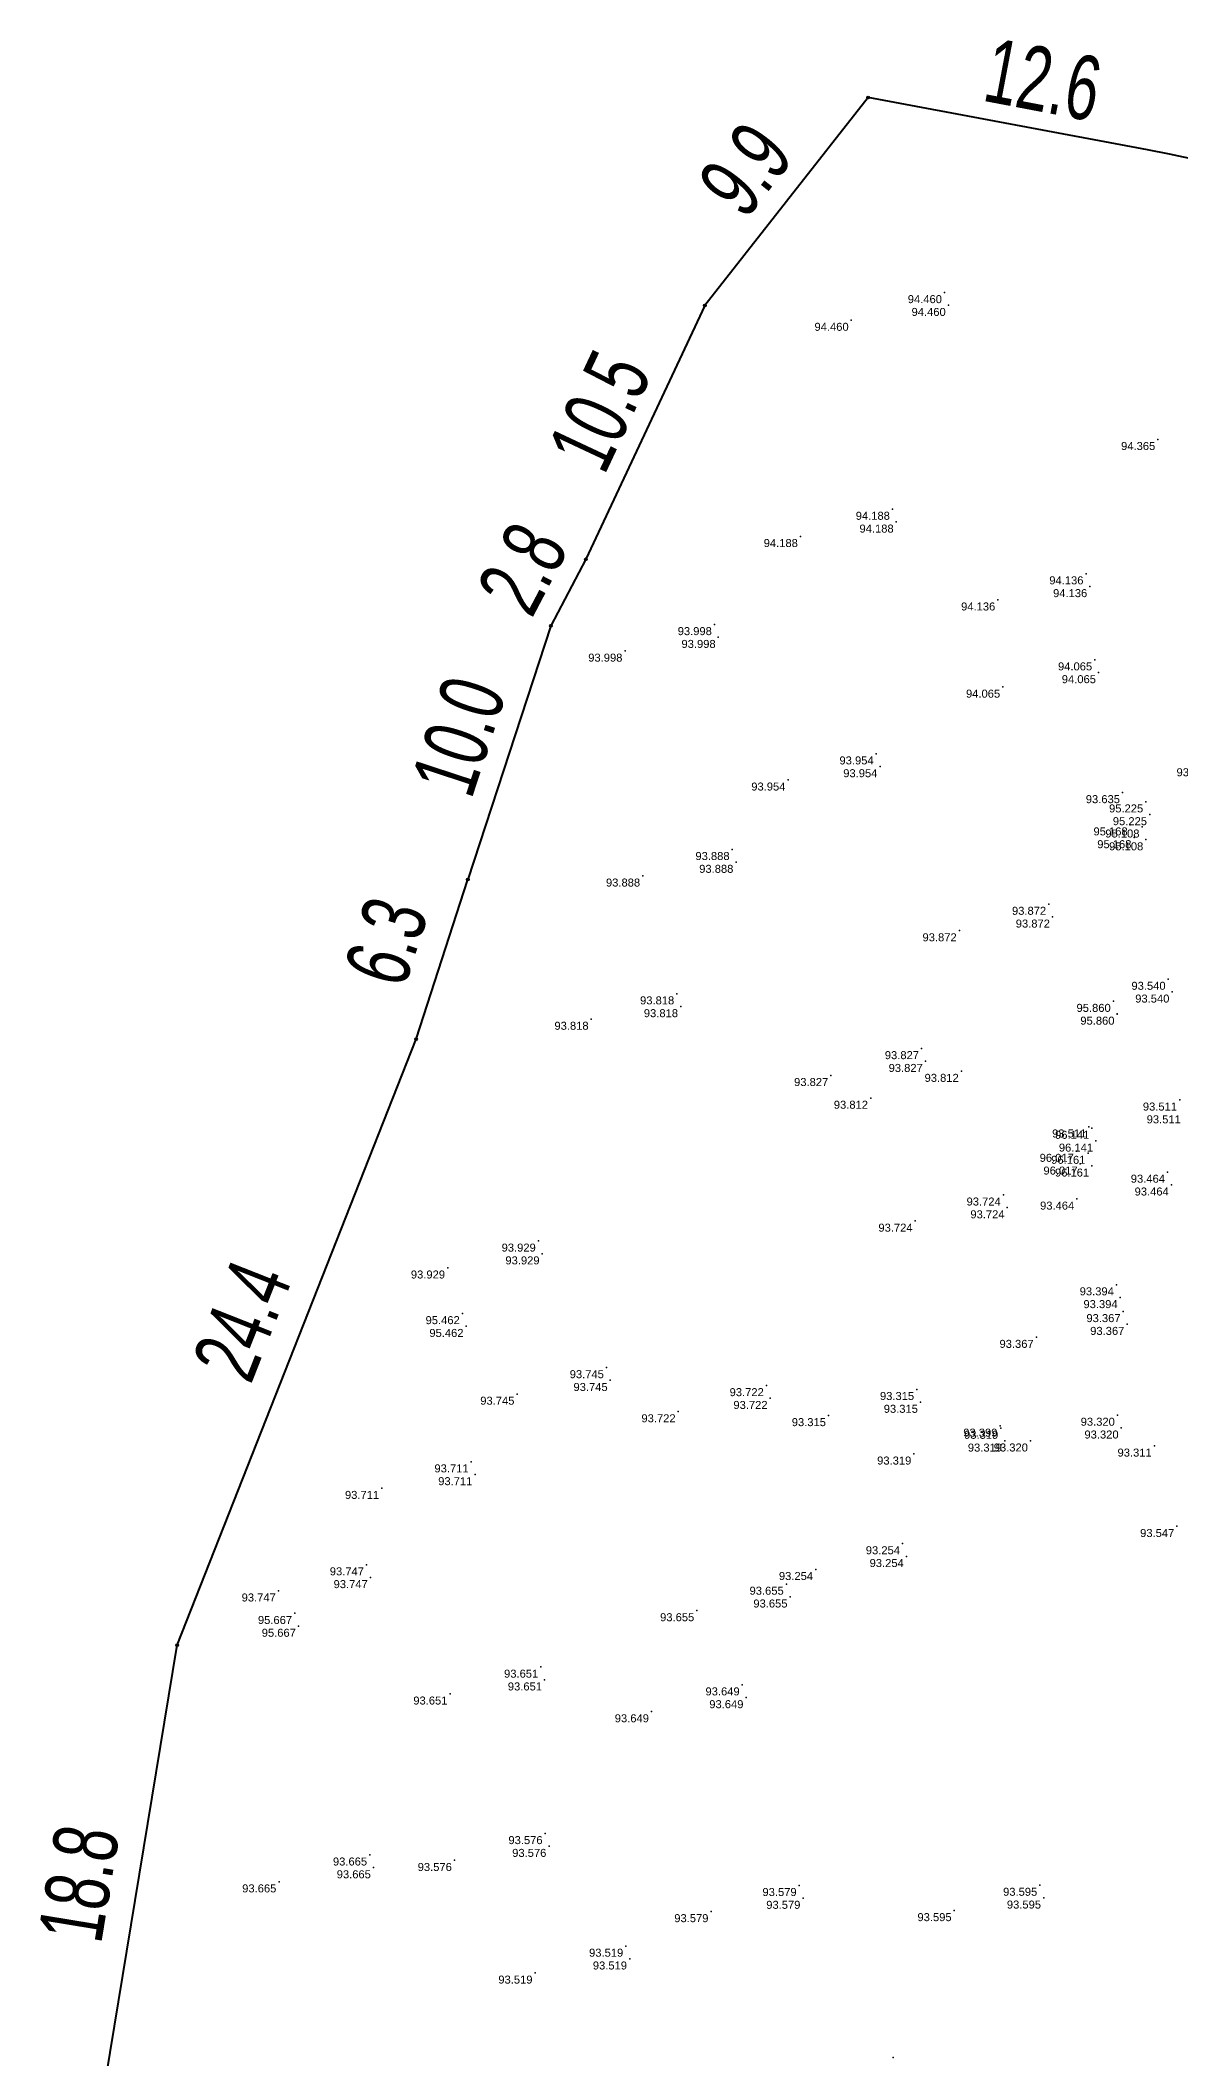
# Model space of a CAD drawing. Header units: millimetres. Extents: x 706139 to 707011, y 753722 to 954403.
# Drawn here: x 706860.5 to 706903.3, y 954163.7 to 954239.4 of the extents above; entities that cross this region are included whole.
import ezdxf
from ezdxf.enums import TextEntityAlignment as Align

# ---------------------------------------------------------------- set-up
doc = ezdxf.new("R2010")
doc.units = ezdxf.units.MM
doc.linetypes.add('SOLID_LINE', pattern=[0])
doc.layers.add('BD', color=1, linetype='Continuous', lineweight=40)
doc.layers.add('BD SYMBOL', color=7, linetype='Continuous', lineweight=30)
doc.layers.add('dim', color=7, linetype='Continuous')
doc.layers.add('Height', color=7, linetype='Continuous')
doc.styles.add('DIM', font='ARIALN.TTF', dxfattribs={"width": 0.8, "height": 2.4})
doc.styles.get("Standard").update_dxf_attribs({"font": 'arial.ttf'})
doc.dimstyles.get("Standard").update_dxf_attribs({"dimtxt": 0.18, "dimasz": 0.18, "dimexe": 0.18, "dimexo": 0.0625, "dimgap": 0.09, "dimtad": 0, "dimtih": 1, "dimtoh": 1, "dimdec": 4, "dimzin": 0, "dimdsep": 46, "dimtxsty": 'Standard', "dimcen": 0.09, "dimadec": 0, "dimazin": 0, "dimtfac": 1, "dimtdec": 4, "dimtofl": 0, "dimtmove": 0, "dimatfit": 3, "dimfxl": 1, "dimtolj": 1, "dimtzin": 0, "dimarcsym": 0})

# ---------------------------------------------------------------- blocks, each defined once
blk = doc.blocks.new('BD')
at = {"linetype": 'ByBlock'}
for p, q in [((-0.037, -0.034), (0.037, 0.034)), ((-0.035, 0.035), (0.035, -0.035))]:
    blk.add_line(p, q, dxfattribs=at)
blk.add_circle((0, 0), 0.05)
blk.add_point((0, 0))
blk = doc.blocks.new('*D271')
at = {"layer": 'Defpoints', "color": 0, "transparency": 16777216}
for p in [(708112.284, 954148.333), (708114.43, 954147.98), (708111.376, 954129.395)]:
    blk.add_point(p, dxfattribs=at)
at = {"layer": 'dim', "color": 0, "transparency": 16777216, "insert": (708110.757, 954139.04), "char_height": 2.4, "attachment_point": 5, "rotation": 80.66877, "style": 'DIM'}
blk.add_mtext('\\A1;18.8', dxfattribs=at)
blk = doc.blocks.new('*D272')
at = {"layer": 'Defpoints', "color": 0, "transparency": 16777216}
for p in [(708121.346, 954171.502), (708123.395, 954170.694), (708114.43, 954147.98)]:
    blk.add_point(p, dxfattribs=at)
at = {"layer": 'dim', "color": 0, "transparency": 16777216, "insert": (708116.863, 954160.146), "char_height": 2.4, "attachment_point": 5, "rotation": 68.46148, "style": 'DIM'}
blk.add_mtext('\\A1;24.4', dxfattribs=at)
blk = doc.blocks.new('*D273')
at = {"layer": 'Defpoints', "color": 0, "transparency": 16777216}
for p in [(708123.254, 954177.355), (708125.335, 954176.68), (708123.395, 954170.694)]:
    blk.add_point(p, dxfattribs=at)
at = {"layer": 'dim', "color": 0, "transparency": 16777216, "insert": (708122.284, 954174.361), "char_height": 2.4, "attachment_point": 5, "rotation": 72.0428, "style": 'DIM'}
blk.add_mtext('\\A1;6.3', dxfattribs=at)
blk = doc.blocks.new('*D274')
at = {"layer": 'Defpoints', "color": 0, "transparency": 16777216}
for p in [(708126.572, 954186.809), (708128.457, 954186.19), (708125.335, 954176.68)]:
    blk.add_point(p, dxfattribs=at)
at = {"layer": 'dim', "color": 0, "transparency": 16777216, "insert": (708125.011, 954182.054), "char_height": 2.4, "attachment_point": 5, "rotation": 71.82572, "style": 'DIM'}
blk.add_mtext('\\A1;10.0', dxfattribs=at)
blk = doc.blocks.new('*D275')
at = {"layer": 'Defpoints', "color": 0, "transparency": 16777216}
for p in [(708128.052, 954189.587), (708129.768, 954188.685), (708128.457, 954186.19)]:
    blk.add_point(p, dxfattribs=at)
at = {"layer": 'dim', "color": 0, "transparency": 16777216, "insert": (708127.397, 954188.339), "char_height": 2.4, "attachment_point": 5, "rotation": 62.28028, "style": 'DIM'}
blk.add_mtext('\\A1;2.8', dxfattribs=at)
blk = doc.blocks.new('*D276')
at = {"layer": 'Defpoints', "color": 0, "transparency": 16777216}
for p in [(708132.525, 954199.004), (708134.23, 954198.205), (708129.768, 954188.685)]:
    blk.add_point(p, dxfattribs=at)
at = {"layer": 'dim', "color": 0, "transparency": 16777216, "insert": (708130.294, 954194.244), "char_height": 2.4, "attachment_point": 5, "rotation": 64.88763, "style": 'DIM'}
blk.add_mtext('\\A1;10.5', dxfattribs=at)
blk = doc.blocks.new('*D277')
at = {"layer": 'Defpoints', "color": 0, "transparency": 16777216}
for p in [(708138.824, 954207.202), (708140.359, 954205.995), (708134.23, 954198.205)]:
    blk.add_point(p, dxfattribs=at)
at = {"layer": 'dim', "color": 0, "transparency": 16777216, "insert": (708135.76, 954203.307), "char_height": 2.4, "attachment_point": 5, "rotation": 51.80511, "style": 'DIM'}
blk.add_mtext('\\A1;9.9', dxfattribs=at)
blk = doc.blocks.new('*D278')
at = {"layer": 'Defpoints', "color": 0, "transparency": 16777216}
for p in [(708140.359, 954205.995), (708153.12, 954205.475), (708152.772, 954203.639)]:
    blk.add_point(p, dxfattribs=at)
at = {"layer": 'dim', "color": 0, "transparency": 16777216, "insert": (708146.914, 954206.653), "char_height": 2.4, "attachment_point": 5, "rotation": 349.25304, "style": 'DIM'}
blk.add_mtext('\\A1;12.6', dxfattribs=at)
blk = doc.blocks.new('FGHFGH')
at = {"layer": 'BD'}
for p, q in [((708140.35874, 954205.9952), (708134.22974, 954198.2052)), ((708150.83074, 954204.0392), (708140.35874, 954205.9952)), ((708151.65774, 954203.8722), (708150.83074, 954204.0392)), ((708152.77174, 954203.6392), (708151.65774, 954203.8722)), ((708134.22974, 954198.2052), (708129.76774, 954188.6852)), ((708129.76774, 954188.6852), (708128.45674, 954186.1902)), ((708128.45674, 954186.1902), (708125.33474, 954176.6802)), ((708123.39457, 954170.69375), (708125.33474, 954176.6802)), ((708114.42984, 954147.98027), (708123.39457, 954170.69375)), ((708111.37592, 954129.39457), (708114.42984, 954147.98027))]:
    blk.add_line(p, q, dxfattribs=at)
at = {"layer": 'BD SYMBOL'}
for p in [(708140.35874, 954205.9952, 98.092), (708134.22974, 954198.2052, 99.038), (708129.76774, 954188.6852, 97.744), (708128.45674, 954186.1902, 97.564), (708125.33474, 954176.6802, 99.302), (708123.39457, 954170.69375, 99.302), (708114.42984, 954147.98027, 99.302)]:
    blk.add_blockref('BD', p, dxfattribs=at)
at = {"layer": 'dim'}
for p1, p2, distance, picture, middle in [((708140.35874, 954205.9952), (708152.77174, 954203.6392), 1.86821, '*D278', (708146.91361, 954206.65265)), ((708134.22974, 954198.2052), (708140.35874, 954205.9952), 1.95247, '*D277', (708135.75977, 954203.30749)), ((708129.76774, 954188.6852), (708134.22974, 954198.2052), 1.88232, '*D276', (708130.29434, 954194.24405)), ((708128.45674, 954186.1902), (708129.76774, 954188.6852), 1.93789, '*D275', (708127.39675, 954188.33911)), ((708125.33474, 954176.6802), (708128.45674, 954186.1902), 1.98358, '*D274', (708125.01112, 954182.0539)), ((708123.39457, 954170.69375), (708125.33474, 954176.6802), 2.18738, '*D273', (708122.28382, 954174.36136)), ((708114.42984, 954147.98027), (708123.39457, 954170.69375), 2.20283, '*D272', (708116.86319, 954160.14573)), ((708111.37592, 954129.39457), (708114.42984, 954147.98027), 2.17497, '*D271', (708110.75669, 954139.04008))]:
    dim = blk.add_aligned_dim(p1=p1, p2=p2, distance=distance, dimstyle='Standard', dxfattribs=at)
    dim.commit()
    dim.dimension.update_dxf_attribs({"geometry": picture, "text_midpoint": middle})

msp = doc.modelspace()

# ---------------------------------------------------------------- linework, layer by layer
at = {"color": 0, "linetype": 'SOLID_LINE'}
for p in [(706894.4021, 954229.9054, 94.46), (706890.9023, 954228.8689, 94.46), (706894.5441, 954229.426, 94.46), (706902.4041, 954224.3991, 94.365), (706892.4491, 954221.7835, 94.188), (706892.5911, 954221.304, 94.188), (706888.9973, 954220.7612, 94.188), (706899.7104, 954219.3628, 94.136), (706896.4024, 954218.3831, 94.136), (706899.8524, 954218.8834, 94.136), (706885.7712, 954217.4591, 93.998), (706885.9132, 954216.9797, 93.998), (706882.4153, 954216.4652, 93.998), (706900.0379, 954216.137, 94.065), (706900.1799, 954215.6576, 94.065), (706896.5861, 954215.1147, 94.065), (706891.8395, 954212.6118, 93.954), (706891.9815, 954212.1324, 93.954), (706888.5315, 954211.6321, 93.954), (706901.0804, 954211.1592, 93.635), (706901.9528, 954210.8126, 95.225), (706901.3686, 954209.9502, 95.168), (706901.8124, 954209.871, 95.108), (706902.0948, 954210.3332, 95.225), (706901.5106, 954209.4708, 95.168), (706901.9544, 954209.3916, 95.108), (706886.4361, 954209.0268, 93.888), (706886.5781, 954208.5474, 93.888), (706883.0802, 954208.0329, 93.888), (706898.3108, 954206.9744, 93.872), (706898.4528, 954206.495, 93.872), (706894.9549, 954205.9805, 93.872), (706902.7928, 954204.1624, 93.54), (706884.3593, 954203.6152, 93.818), (706884.5013, 954203.1358, 93.818), (706900.7319, 954203.3351, 95.86), (706900.7335, 954203.3335, 95.86), (706902.9348, 954203.683, 93.54), (706881.1473, 954202.6639, 93.818), (706900.8739, 954202.8557, 95.86), (706900.8754, 954202.854, 95.86), (706893.5414, 954201.5622, 93.827), (706893.6834, 954201.0828, 93.827), (706890.1375, 954200.5541, 93.827), (706895.0323, 954200.7115, 93.812), (706891.6284, 954199.7034, 93.812), (706903.2212, 954199.6346, 93.511), (706899.8174, 954198.6265, 93.511), (706899.9286, 954198.575, 96.141), (706900.0706, 954198.0956, 96.141), (706899.3492, 954197.714, 96.017), (706899.4912, 954197.2346, 96.017), (706899.7824, 954197.6389, 96.161), (706899.9244, 954197.1595, 96.161), (706902.7687, 954196.9298, 93.464), (706902.9107, 954196.4504, 93.464), (706896.6081, 954196.0741, 93.724), (706896.7501, 954195.5947, 93.724), (706899.3649, 954195.9217, 93.464), (706893.3001, 954195.0944, 93.724), (706879.1655, 954194.3468, 93.929), (706875.7617, 954193.3387, 93.929), (706879.3075, 954193.8674, 93.929), (706900.8508, 954192.7073, 93.394), (706900.9928, 954192.2279, 93.394), (706901.1032, 954191.7037, 93.367), (706876.3135, 954191.6269, 95.462), (706876.4555, 954191.1475, 95.462), (706901.2452, 954191.2243, 93.367), (706897.8432, 954190.7382, 93.367), (706881.7204, 954189.6009, 93.745), (706881.8624, 954189.1215, 93.745), (706887.7186, 954188.9275, 93.722), (706893.3587, 954188.7832, 93.315), (706878.3645, 954188.607, 93.745), (706884.4106, 954187.9478, 93.722), (706887.8605, 954188.4481, 93.722), (706893.5007, 954188.3038, 93.315), (706890.0508, 954187.8035, 93.315), (706896.484, 954187.409, 93.399), (706896.5135, 954187.3292, 93.319), (706900.8876, 954187.8185, 93.32), (706901.0296, 954187.3391, 93.32), (706896.6555, 954186.8498, 93.319), (706897.6276, 954186.853, 93.32), (706902.2711, 954186.6618, 93.311), (706876.6453, 954186.0693, 93.711), (706893.2535, 954186.3637, 93.319), (706873.2894, 954185.0754, 93.711), (706876.7873, 954185.5899, 93.711), (706903.119, 954183.6474, 93.547), (706892.828, 954183.0005, 93.254), (706872.7207, 954182.21, 93.747), (706889.568, 954182.0349, 93.254), (706892.97, 954182.521, 93.254), (706869.4128, 954181.2303, 93.747), (706872.8627, 954181.7306, 93.747), (706888.4672, 954181.4837, 93.655), (706870.0246, 954180.3863, 95.667), (706885.1113, 954180.4898, 93.655), (706888.6092, 954181.0042, 93.655), (706870.1666, 954179.9069, 95.667), (706879.2571, 954178.3742, 93.651), (706875.8532, 954177.3661, 93.651), (706879.3991, 954177.8948, 93.651), (706886.8141, 954177.7088, 93.649), (706883.4103, 954176.7007, 93.649), (706886.9561, 954177.2294, 93.649), (706879.4209, 954172.1338, 93.576), (706872.8378, 954171.3314, 93.665), (706879.5629, 954171.6544, 93.576), (706872.9798, 954170.852, 93.665), (706876.0171, 954171.1257, 93.576), (706869.4339, 954170.3233, 93.665), (706888.9511, 954170.187, 93.579), (706897.9779, 954170.1968, 93.595), (706885.6431, 954169.2073, 93.579), (706889.0931, 954169.7076, 93.579), (706894.7659, 954169.2455, 93.595), (706898.1199, 954169.7174, 93.595), (706882.4463, 954167.9122, 93.519), (706879.0425, 954166.9041, 93.519), (706882.5883, 954167.4328, 93.519), (706892.4691, 954163.7386, 92.899)]:
    msp.add_point(p, dxfattribs=at)

# ---------------------------------------------------------------- block references
msp.add_blockref('FGHFGH', (-1248.8207, 31.2158))

# ---------------------------------------------------------------- texts
at = {"layer": 'Height', "color": 4, "linetype": 'SOLID_LINE'}
for s, p in [('94.460', (706894.3021, 954229.8054, 94.46)), ('94.460', (706890.8023, 954228.7689, 94.46)), ('94.460', (706894.4441, 954229.326, 94.46)), ('94.365', (706902.3041, 954224.2991, 94.365)), ('94.188', (706892.3491, 954221.6835, 94.188)), ('94.188', (706892.4911, 954221.204, 94.188)), ('94.188', (706888.8973, 954220.6612, 94.188)), ('94.136', (706899.6104, 954219.2628, 94.136)), ('94.136', (706896.3024, 954218.2831, 94.136)), ('94.136', (706899.7524, 954218.7834, 94.136)), ('93.998', (706885.6712, 954217.3591, 93.998)), ('93.998', (706885.8132, 954216.8797, 93.998)), ('93.998', (706882.3153, 954216.3652, 93.998)), ('94.065', (706899.9379, 954216.037, 94.065)), ('94.065', (706900.0799, 954215.5576, 94.065)), ('94.065', (706896.4861, 954215.0147, 94.065)), ('93.954', (706891.7395, 954212.5118, 93.954)), ('93.954', (706888.4315, 954211.5321, 93.954)), ('93.954', (706891.8815, 954212.0324, 93.954)), ('93.635', (706904.3843, 954212.0673, 93.635)), ('93.635', (706900.9804, 954211.0592, 93.635)), ('95.225', (706901.8528, 954210.7126, 95.225)), ('95.168', (706901.2686, 954209.8502, 95.168)), ('95.225', (706901.9948, 954210.2332, 95.225)), ('95.168', (706901.4106, 954209.3708, 95.168)), ('95.108', (706901.7124, 954209.771, 95.108)), ('95.108', (706901.8544, 954209.2916, 95.108)), ('93.888', (706886.3361, 954208.9268, 93.888)), ('93.888', (706886.4781, 954208.4474, 93.888)), ('93.888', (706882.9802, 954207.9329, 93.888)), ('93.872', (706898.2108, 954206.8744, 93.872)), ('93.872', (706898.3528, 954206.395, 93.872)), ('93.872', (706894.8549, 954205.8805, 93.872)), ('93.540', (706902.6928, 954204.0624, 93.54)), ('93.818', (706884.2593, 954203.5152, 93.818)), ('93.818', (706884.4013, 954203.0358, 93.818)), ('95.860', (706900.6319, 954203.2351, 95.86)), ('95.860', (706900.6335, 954203.2335, 95.86)), ('93.540', (706902.8348, 954203.583, 93.54)), ('93.818', (706881.0473, 954202.5639, 93.818)), ('95.860', (706900.7739, 954202.7557, 95.86)), ('95.860', (706900.7754, 954202.754, 95.86)), ('93.827', (706893.4414, 954201.4622, 93.827)), ('93.827', (706893.5834, 954200.9828, 93.827)), ('93.827', (706890.0375, 954200.4541, 93.827)), ('93.812', (706894.9323, 954200.6115, 93.812)), ('93.812', (706891.5284, 954199.6034, 93.812)), ('93.511', (706903.1212, 954199.5346, 93.511)), ('93.511', (706899.7174, 954198.5265, 93.511)), ('93.511', (706903.2632, 954199.0552, 93.511)), ('96.141', (706899.8286, 954198.475, 96.141)), ('96.141', (706899.9706, 954197.9956, 96.141)), ('96.017', (706899.2492, 954197.614, 96.017)), ('96.017', (706899.3912, 954197.1346, 96.017)), ('96.161', (706899.6824, 954197.5389, 96.161)), ('96.161', (706899.8244, 954197.0595, 96.161)), ('93.464', (706902.6687, 954196.8298, 93.464)), ('93.464', (706902.8107, 954196.3504, 93.464)), ('93.724', (706896.5081, 954195.9741, 93.724)), ('93.724', (706896.6501, 954195.4947, 93.724)), ('93.464', (706899.2649, 954195.8217, 93.464)), ('93.724', (706893.2001, 954194.9944, 93.724)), ('93.929', (706879.0655, 954194.2468, 93.929)), ('93.929', (706875.6617, 954193.2387, 93.929)), ('93.929', (706879.2075, 954193.7674, 93.929)), ('93.394', (706900.7508, 954192.6073, 93.394)), ('93.394', (706900.8928, 954192.1279, 93.394)), ('95.462', (706876.2135, 954191.5269, 95.462)), ('95.462', (706876.3555, 954191.0475, 95.462)), ('93.367', (706901.0032, 954191.6037, 93.367)), ('93.367', (706901.1452, 954191.1243, 93.367)), ('93.367', (706897.7432, 954190.6382, 93.367)), ('93.745', (706881.6204, 954189.5009, 93.745)), ('93.745', (706881.7624, 954189.0215, 93.745)), ('93.722', (706887.6186, 954188.8275, 93.722)), ('93.315', (706893.2587, 954188.6832, 93.315)), ('93.745', (706878.2645, 954188.507, 93.745)), ('93.722', (706887.7605, 954188.3481, 93.722)), ('93.315', (706893.4007, 954188.2038, 93.315)), ('93.722', (706884.3106, 954187.8478, 93.722)), ('93.315', (706889.9508, 954187.7035, 93.315)), ('93.399', (706896.384, 954187.309, 93.399)), ('93.319', (706896.4135, 954187.2292, 93.319)), ('93.320', (706900.7876, 954187.7185, 93.32)), ('93.320', (706900.9296, 954187.2391, 93.32)), ('93.319', (706896.5555, 954186.7498, 93.319)), ('93.320', (706897.5276, 954186.753, 93.32)), ('93.311', (706902.1711, 954186.5618, 93.311)), ('93.711', (706876.5453, 954185.9693, 93.711)), ('93.319', (706893.1535, 954186.2637, 93.319)), ('93.711', (706873.1894, 954184.9754, 93.711)), ('93.711', (706876.6873, 954185.4899, 93.711)), ('93.547', (706903.019, 954183.5474, 93.547)), ('93.254', (706892.728, 954182.9005, 93.254)), ('93.747', (706872.6207, 954182.11, 93.747)), ('93.254', (706889.468, 954181.9349, 93.254)), ('93.254', (706892.87, 954182.421, 93.254)), ('93.747', (706869.3128, 954181.1303, 93.747)), ('93.747', (706872.7627, 954181.6306, 93.747)), ('93.655', (706888.3672, 954181.3837, 93.655)), ('93.655', (706885.0113, 954180.3898, 93.655)), ('93.655', (706888.5092, 954180.9042, 93.655)), ('95.667', (706869.9246, 954180.2863, 95.667)), ('95.667', (706870.0666, 954179.8069, 95.667)), ('93.651', (706879.1571, 954178.2742, 93.651)), ('93.651', (706879.2991, 954177.7948, 93.651)), ('93.649', (706886.7141, 954177.6088, 93.649)), ('93.651', (706875.7532, 954177.2661, 93.651)), ('93.649', (706883.3103, 954176.6007, 93.649)), ('93.649', (706886.8561, 954177.1294, 93.649)), ('93.576', (706879.3209, 954172.0338, 93.576)), ('93.576', (706879.4629, 954171.5544, 93.576)), ('93.665', (706872.7378, 954171.2314, 93.665)), ('93.665', (706872.8798, 954170.752, 93.665)), ('93.576', (706875.9171, 954171.0257, 93.576)), ('93.665', (706869.3339, 954170.2233, 93.665)), ('93.579', (706888.8511, 954170.087, 93.579)), ('93.595', (706897.8779, 954170.0968, 93.595)), ('93.579', (706885.5431, 954169.1073, 93.579)), ('93.579', (706888.9931, 954169.6076, 93.579)), ('93.595', (706894.6659, 954169.1455, 93.595)), ('93.595', (706898.0199, 954169.6174, 93.595)), ('93.519', (706882.3463, 954167.8122, 93.519)), ('93.519', (706878.9425, 954166.8041, 93.519)), ('93.519', (706882.4883, 954167.3328, 93.519))]:
    msp.add_text(s, height=0.3, dxfattribs=at).set_placement(p, align=Align.TOP_RIGHT)

doc.saveas('drawing.dxf')
